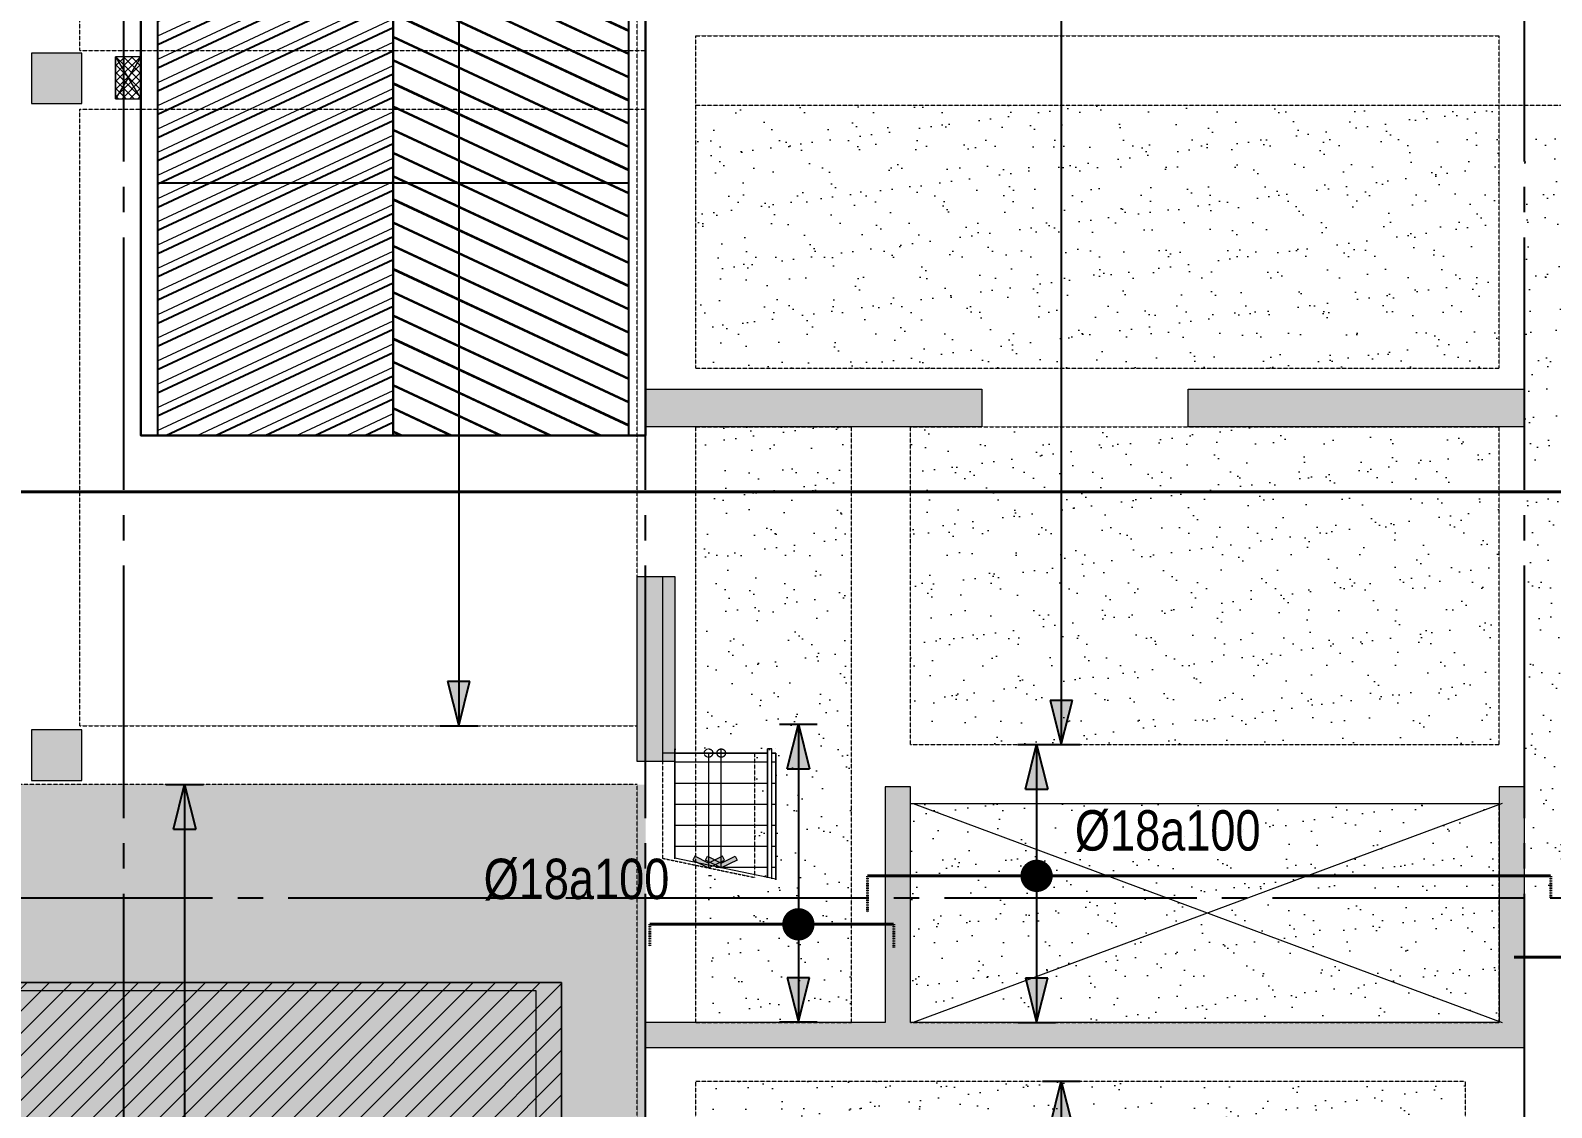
# Model space of a CAD drawing. Header units: millimetres. Extents: x -3819597 to -2591384, y 582389 to 820195.
# Drawn here: x -3019718 to -3001635, y 738094 to 750893 of the extents above; entities that cross this region are included whole.
import ezdxf
from ezdxf.enums import TextEntityAlignment as Align
from ezdxf.xclip import XClip

# ---------------------------------------------------------------- set-up
doc = ezdxf.new("R2010")
doc.units = ezdxf.units.MM
doc.header["$MEASUREMENT"] = 0
doc.header["$XCLIPFRAME"] = 0
for name, pattern in [('CENTER', [2, 1.25, -0.25, 0.25, -0.25]), ('CHG_XX_Damsan_Ham 2$0$CHG_XX_Damsan_Ham 2$0$HIDDEN', [0.375, 0.25, -0.125]), ('CHG_XX_Damsan_Ham 2$0$HIDDEN', [0.375, 0.25, -0.125]), ('CHG_XX_Damsan_Ham 2$0$MB Ham 2$0$Hidden21', [3, 2, -1]), ('CHG_XX_Luoi truc$0$MB_Luoi truc$0$Center101', [13, 10, -1, 1, -1]), ('HIDDEN', [0.375, 0.25, -0.125])]:
    doc.linetypes.add(name, pattern=pattern)
doc.layers.get('0').update_dxf_attribs({"lineweight": 9})
doc.layers.get('Defpoints').update_dxf_attribs({"color": 10, "lineweight": 0})
for name, color, linetype in [('02HN. TEXT B', 1, 'Continuous'), ('08HN. SSS X', 6, 'Continuous'), ('12HN. GRID', 1, 'CENTER'), ('CHG_XX_Cot_Ham 2$0$mb_cot tang 1-3$0$Concrete Line', 6, 'Continuous'), ("CHG_XX_Damsan_Ham 2$0$CHG_XX_Damsan_Ham 2$0$'S_General_Hatch_8", 8, 'Continuous'), ('CHG_XX_Damsan_Ham 2$0$MB Ham 2$0$Staircase', 30, 'Continuous'), ('CHG_XX_Damsan_Ham 2$0$MB Ham 2$0$Staircase Hidden', 34, 'CHG_XX_Damsan_Ham 2$0$MB Ham 2$0$Hidden21'), ('CHG_XX_Luoi truc$0$Grid', 34, 'Continuous'), ('CHG_XX_Luoi truc$0$Grid Line', 8, 'CHG_XX_Luoi truc$0$MB_Luoi truc$0$Center101'), ('dim', 51, 'Continuous')]:
    doc.layers.add(name, color=color, linetype=linetype)
for name, color, linetype, lineweight, plot in [('CHG_XX_Cot_Ham 2$0$NS-Column-H2', 90, 'Continuous', 13, False), ('CHG_XX_Cot_Ham 2$0$NS-Column-H2 @ 1', 90, 'Continuous', 13, False), ('CHG_XX_Cot_Ham 2$0$NS-Column-H2 @ 150', 90, 'Continuous', 13, False)]:
    doc.layers.add(name, color=color, linetype=linetype, lineweight=lineweight, plot=plot)
for name, color, linetype, lineweight in [('CHG_XX_Cot_Ham 2$0$NS-Pier-H2', 150, 'Continuous', 13), ('CHG_XX_Cot_Ham 2$0$NS-Pier-H2 @ 1', 150, 'Continuous', 13), ('CHG_XX_Cot_Ham 2$0$NS-Pier-H2 @ 150', 150, 'Continuous', 13), ("CHG_XX_Damsan_Ham 2$0$'S_General_Hidden_1 Thin", 1, 'CHG_XX_Damsan_Ham 2$0$HIDDEN', 18), ("CHG_XX_Damsan_Ham 2$0$CHG_XX_Damsan_Ham 2$0$'S_General_Hidden_1 Thin", 1, 'CHG_XX_Damsan_Ham 2$0$CHG_XX_Damsan_Ham 2$0$HIDDEN', 18), ('CHG_XX_Damsan_Ham 2$0$CHG_XX_Damsan_Ham 2$0$CHG_XX_Damsan_Ham 2$0$Start lo mo', 3, 'Continuous', 15), ('CHG_XX_Damsan_Ham 2$0$CHG_XX_Damsan_Ham 2$0$DBAO', 3, 'Continuous', 13), ('CHG_XX_Damsan_Ham 2$0$CHG_XX_Damsan_Ham 2$0$HATCH', 154, 'Continuous', 9), ('CHG_XX_Damsan_Ham 2$0$CHG_XX_Damsan_Ham 2$0$mach ngung thi cong', 6, 'Continuous', 13), ('CHG_XX_Damsan_Ham 2$0$CHG_XX_Damsan_Ham 2$0$Start lo mo', 3, 'Continuous', 15), ('CHG_XX_Damsan_Ham 2$0$CHG_XX_Damsan_Ham 2$0$Start net bao', 3, 'Continuous', 18), ('CHG_XX_Damsan_Ham 2$0$HATCH', 57, 'Continuous', 9), ('CHG_XX_Damsan_Ham 2$0$mach ngung thi cong', 6, 'Continuous', 13), ('CHG_XX_Damsan_Ham 2$0$Start hatch', 8, 'Continuous', 25), ('CHG_XX_Damsan_Ham 2$0$tam cap ram', 8, 'Continuous', 5), ('thep chay suot', 5, 'HIDDEN', 40)]:
    doc.layers.add(name, color=color, linetype=linetype, lineweight=lineweight)
doc.styles.add('[HN042014]STYLE', font='arial.ttf', dxfattribs={"width": 0.8})
doc.styles.add('CHG_XX_Luoi truc$0$MB_Luoi truc$0$Grid A-F$0$VNI-HelveCB', font='VHELVCB_0.TTF')

# ---------------------------------------------------------------- blocks, each defined once
blk = doc.blocks.new('*U82')
at = {"layer": '12HN. GRID', "linetype": 'Continuous'}
h = blk.add_hatch(color=256, dxfattribs=at)
h.dxf.hatch_style = 1
h.paths.add_polyline_path([(-44, 782), (44, 782), (0, 958)])
h = blk.add_hatch(color=256, dxfattribs=at)
h.dxf.hatch_style = 1
h.paths.add_polyline_path([(0, -3491.9), (44, -3315.9), (-44, -3315.9)])
at = {"layer": '08HN. SSS X', "linetype": 'ByBlock', "ltscale": 10}
for p, q in [((-847.7, 0), (1169, 0)), ((-847.7, 0), (-847.7, 0)), ((1169, 0), (1169, 0))]:
    blk.add_line(p, q, dxfattribs=at)
at = {"layer": '12HN. GRID', "linetype": 'Continuous'}
for p, q in [((-75, 958), (75, 958)), ((-44, 782), (0, 958)), ((0, 958), (0, -3491.9)), ((0, 958), (44, 782)), ((-44, 782), (44, 782)), ((-44, -3315.9), (44, -3315.9)), ((-44, -3315.9), (0, -3491.9)), ((0, -3491.9), (44, -3315.9)), ((-75, -3491.9), (75, -3491.9))]:
    blk.add_line(p, q, dxfattribs=at)
at = {"layer": '12HN. GRID', "linetype": 'Continuous', "const_width": 64, "flags": 128}
blk.add_lwpolyline([(-32, 0, 1), (32, 0, 1)], format="xyb", close=True, dxfattribs=at)
at = {"layer": '02HN. TEXT B', "linetype": 'ByBlock', "style": '[HN042014]STYLE', "width": 0.8, "flags": 8}
blk.add_attdef('0', text='', height=160, dxfattribs=at).set_placement((1102.5, 160), align=Align.MIDDLE_CENTER)
blk.add_attdef('1', text='', height=160, dxfattribs=at).set_placement((164.4, 140), align=Align.MIDDLE_LEFT)
at = {"layer": 'Defpoints', "color": 9, "linetype": 'ByBlock', "style": '[HN042014]STYLE', "width": 0.8, "flags": 9}
for tag, p in [('2', (1466, 1632.8)), ('3', (1466, 1228.1)), ('4', (1466, 823.3)), ('5', (1466, 432.8))]:
    blk.add_attdef(tag, text='', height=250, dxfattribs=at).set_placement(p, align=Align.MIDDLE_CENTER)
blk = doc.blocks.new('*U85')
at = {"layer": '12HN. GRID', "linetype": 'Continuous'}
h = blk.add_hatch(color=256, dxfattribs=at)
h.dxf.hatch_style = 1
h.paths.add_polyline_path([(-44, 8962.6), (44, 8962.6), (0, 9138.6)])
for p, q in [((-75, 9138.6), (75, 9138.6)), ((-44, 8962.6), (0, 9138.6)), ((0, 9138.6), (0, -2531.7)), ((0, 9138.6), (44, 8962.6))]:
    blk.add_line(p, q, dxfattribs=at)
at = {"layer": '02HN. TEXT B', "linetype": 'ByBlock', "style": '[HN042014]STYLE', "width": 0.8, "flags": 8}
blk.add_attdef('0', text='', height=160, dxfattribs=at).set_placement((1102.5, 160), align=Align.MIDDLE_CENTER)
blk.add_attdef('1', text='', height=160, dxfattribs=at).set_placement((164.4, 140), align=Align.MIDDLE_LEFT)
at = {"layer": 'Defpoints', "color": 9, "linetype": 'ByBlock', "style": '[HN042014]STYLE', "width": 0.8, "flags": 9}
for tag, p in [('2', (1466, 9813.4)), ('3', (1466, 9408.7)), ('4', (1466, 9003.9)), ('5', (1466, 8613.4))]:
    blk.add_attdef(tag, text='', height=250, dxfattribs=at).set_placement(p, align=Align.MIDDLE_CENTER)
blk = doc.blocks.new('*U676')
at = {"layer": '12HN. GRID', "linetype": 'Continuous'}
h = blk.add_hatch(color=256, dxfattribs=at)
h.dxf.hatch_style = 1
h.paths.add_polyline_path([(-44, 6696.8), (44, 6696.8), (0, 6872.8)])
for p, q in [((-75, 6872.8), (75, 6872.8)), ((-44, 6696.8), (0, 6872.8)), ((0, 6872.8), (0, -8983.8)), ((0, 6872.8), (44, 6696.8)), ((-44, 6696.8), (44, 6696.8))]:
    blk.add_line(p, q, dxfattribs=at)
at = {"layer": '02HN. TEXT B', "linetype": 'ByBlock', "style": '[HN042014]STYLE', "width": 0.8, "flags": 8}
blk.add_attdef('0', text='', height=160, dxfattribs=at).set_placement((-351.3, 260), align=Align.MIDDLE_CENTER)
blk.add_attdef('1', text='', height=160, dxfattribs=at).set_placement((151.8, 180), align=Align.MIDDLE_LEFT)
at = {"layer": 'Defpoints', "color": 9, "linetype": 'ByBlock', "style": '[HN042014]STYLE', "width": 0.8, "flags": 9}
for tag, p in [('2', (-12025.5, -1275.1)), ('3', (-12025.5, -1679.8)), ('4', (-12025.5, -2084.6)), ('5', (-12025.5, -2475.1))]:
    blk.add_attdef(tag, text='', height=250, dxfattribs=at).set_placement(p, align=Align.MIDDLE_CENTER)
blk = doc.blocks.new('*U677')
at = {"layer": '12HN. GRID', "linetype": 'Continuous'}
h = blk.add_hatch(color=256, dxfattribs=at)
h.dxf.hatch_style = 1
h.paths.add_polyline_path([(-44, 343.7), (44, 343.7), (0, 519.7)])
h = blk.add_hatch(color=256, dxfattribs=at)
h.dxf.hatch_style = 1
h.paths.add_polyline_path([(0, -580.3), (44, -404.3), (-44, -404.3)])
for p, q in [((-75, 519.7), (75, 519.7)), ((-44, 343.7), (0, 519.7)), ((0, 519.7), (0, -580.3)), ((0, 519.7), (44, 343.7)), ((-44, 343.7), (44, 343.7)), ((-44, -404.3), (44, -404.3)), ((-44, -404.3), (0, -580.3)), ((0, -580.3), (44, -404.3)), ((-75, -580.3), (75, -580.3))]:
    blk.add_line(p, q, dxfattribs=at)
at = {"layer": '12HN. GRID', "linetype": 'Continuous', "const_width": 64, "flags": 128}
blk.add_lwpolyline([(-32, 0, 1), (32, 0, 1)], format="xyb", close=True, dxfattribs=at)
at = {"layer": 'thep chay suot', "linetype": 'HIDDEN', "ltscale": 10}
blk.add_line((-669.7, 0), (2037.8, 0), dxfattribs=at)
at = {"layer": 'thep chay suot', "linetype": 'ByBlock', "ltscale": 0.001}
for p, q in [((-669.7, 0), (-669.7, -143.4)), ((2037.8, 0), (2037.8, -87.3))]:
    blk.add_line(p, q, dxfattribs=at)
at = {"layer": '02HN. TEXT B', "linetype": 'ByBlock', "style": '[HN042014]STYLE', "width": 0.8, "flags": 8}
blk.add_attdef('0', text='', height=160, dxfattribs=at).set_placement((-351.3, 260), align=Align.MIDDLE_CENTER)
blk.add_attdef('1', text='', height=160, dxfattribs=at).set_placement((151.8, 180), align=Align.MIDDLE_LEFT)
at = {"layer": 'Defpoints', "color": 9, "linetype": 'ByBlock', "style": '[HN042014]STYLE', "width": 0.8, "flags": 9}
for tag, p in [('2', (-12025.5, -1000)), ('3', (-12025.5, -1404.8)), ('4', (-12025.5, -1809.5)), ('5', (-12025.5, -2200))]:
    blk.add_attdef(tag, text='', height=250, dxfattribs=at).set_placement(p, align=Align.MIDDLE_CENTER)
blk = doc.blocks.new('*U1036')
at = {"layer": 'CHG_XX_Cot_Ham 2$0$NS-Column-H2 @ 1'}
h = blk.add_hatch(color=256, dxfattribs=at)
h.dxf.hatch_style = 1
h.paths.add_polyline_path([(-300, -300), (-300, 300), (300, 300), (300, -300)])
at = {"layer": 'CHG_XX_Cot_Ham 2$0$NS-Column-H2 @ 150'}
h = blk.add_hatch(color=256, dxfattribs=at)
h.dxf.hatch_style = 1
h.paths.add_polyline_path([(-300, -300), (-300, 300), (300, 300), (300, -300)])
blk = doc.blocks.new('CHG_XX_Cot_Ham 2$0$HoBoi_C600x600')
at = {"layer": 'CHG_XX_Cot_Ham 2$0$NS-Column-H2'}
blk.add_lwpolyline([(300, -300), (300, 300), (-300, 300), (-300, -300)], close=True, dxfattribs=at)
blk.add_blockref('*U1036', (0, 0), dxfattribs=at)
blk = doc.blocks.new('CHG_XX_Cot_Ham 2$0$Block B_Core wall')
at = {"layer": 'CHG_XX_Cot_Ham 2$0$NS-Pier-H2'}
for points in [[(-7300, 300), (-7300, 3100), (-7600, 3100), (-7600, 300)], [(0, 300), (0, 3100), (-300, 3100), (-300, 300)], [(0, 0), (0, 300), (-10450, 300), (-10450, 0)]]:
    blk.add_hatch(color=256, dxfattribs=at).paths.add_polyline_path(points)
for p, q in [((-7300, 3100), (-7600, 3100)), ((-7600, 3100), (-7600, 300)), ((-7300, 300), (-7300, 3100)), ((-300, 3100), (-300, 300)), ((0, 3100), (-300, 3100)), ((0, 0), (0, 3100)), ((-7600, 300), (-10450, 300)), ((-10450, 300), (-10450, 0)), ((-300, 300), (-7300, 300)), ((-10450, 0), (0, 0))]:
    blk.add_line(p, q, dxfattribs=at)
blk = doc.blocks.new('CHG_XX_Cot_Ham 2$0$Block A_C10450x300')
at = {"layer": 'CHG_XX_Cot_Ham 2$0$NS-Pier-H2'}
h = blk.add_hatch(color=256, dxfattribs=at)
h.dxf.hatch_style = 1
h.paths.add_polyline_path([(6450, 0), (6450, -450), (10450, -450), (10450, 0)])
h.paths.add_polyline_path([(4000, -450), (4000, 0), (0, 0), (0, -450)])
for points in [[(0, 0), (4000, 0), (4000, -450), (0, -450)], [(6450, 0), (10450, 0), (10450, -450), (6450, -450)]]:
    blk.add_lwpolyline(points, close=True, dxfattribs=at)
blk = doc.blocks.new('*U1029')
at = {"layer": 'CHG_XX_Luoi truc$0$Grid Line'}
blk.add_line((0, 0), (0, 608), dxfattribs=at)
at = {"layer": 'CHG_XX_Luoi truc$0$Grid', "lineweight": -2, "style": 'CHG_XX_Luoi truc$0$MB_Luoi truc$0$Grid A-F$0$VNI-HelveCB'}
for tag, p in [('GRIDSUB', (0, 617)), ('GRID', (0, -9))]:
    blk.add_attdef(tag, text='', height=5, dxfattribs=at).set_placement(p, align=Align.MIDDLE)
blk = doc.blocks.new('*U1031')
at = {"layer": 'CHG_XX_Luoi truc$0$Grid Line'}
blk.add_line((0, 0), (0, 438), dxfattribs=at)
at = {"layer": 'CHG_XX_Luoi truc$0$Grid', "lineweight": -2, "style": 'CHG_XX_Luoi truc$0$MB_Luoi truc$0$Grid A-F$0$VNI-HelveCB'}
for tag, p in [('GRIDSUB', (0, 447)), ('GRID', (0, -9))]:
    blk.add_attdef(tag, text='', height=5, dxfattribs=at).set_placement(p, align=Align.MIDDLE)
blk = doc.blocks.new('CHG_XX_Luoi truc')
at = {"layer": 'CHG_XX_Luoi truc$0$Grid', "xscale": 300, "yscale": 300, "zscale": 300}
for p in [(70650, -12747), (76850, -12747), (87300, -12747)]:
    blk.add_blockref('*U1029', p, dxfattribs=at)
at = {"layer": 'CHG_XX_Luoi truc$0$Grid', "xscale": 300.0000000000013, "yscale": 300.0000000000013, "zscale": 300.0000000000013, "rotation": 90}
blk.add_blockref('*U1031', (110703, 130600), dxfattribs=at)
blk = doc.blocks.new('*U1039')
at = {"layer": 'CHG_XX_Cot_Ham 2$0$NS-Pier-H2 @ 1'}
h = blk.add_hatch(color=256, dxfattribs=at)
h.dxf.hatch_style = 1
h.paths.add_polyline_path([(77200, 134425), (76750, 134425), (76750, 132225), (77200, 132225)])
at = {"layer": 'CHG_XX_Cot_Ham 2$0$NS-Pier-H2 @ 150'}
h = blk.add_hatch(color=256, dxfattribs=at)
h.dxf.hatch_style = 1
h.paths.add_polyline_path([(77200, 134425), (76750, 134425), (76750, 132225), (77200, 132225)])
blk = doc.blocks.new('CHG_XX_Cot_Ham 2')
at = {"layer": 'CHG_XX_Cot_Ham 2$0$NS-Column-H2'}
h = blk.add_hatch(dxfattribs=at)
h.set_pattern_fill('ANSI37', color=256, scale=20.833333, angle=270, style=0)
h.set_pattern_definition([(315, (-339307.24, -98714.44), (46.772167, 46.772167), []), (45, (-339307.24, -98714.44), (-46.772167, 46.772167), [])])
h.paths.add_polyline_path([(70550, 140100.4), (70550, 140600.5), (70850, 140600.5), (70850, 140100.4)])
at = {"layer": 'CHG_XX_Cot_Ham 2$0$NS-Pier-H2'}
h = blk.add_hatch(color=256, dxfattribs=at)
h.dxf.hatch_style = 1
h.paths.add_polyline_path([(99639.2, 163400), (-10900, 163400), (-10900, 85450), (-300, 85450), (-300, 84050), (32350, 84050), (32350, -9000), (103575.5, -9000), (106050, -6022), (106050, 158254.3)])
h.paths.add_polyline_path([(99533.7, 163100), (105750, 158110.4), (105750, 90450), (105650, 90450), (105750, 90450), (105750, 13850), (105750, 13722.3), (105750, -5913.6), (103434.7, -8700), (93599.8, -8700), (93299.8, -8700), (32650, -8700), (32650, 84350), (0, 84350), (0, 85750), (-10600, 85750), (-10600, 163100), (93600, 163100)], flags=16)
at = {"layer": 'CHG_XX_Cot_Ham 2$0$NS-Column-H2'}
blk.add_lwpolyline([(70850, 140600.5), (70550, 140600.5), (70550, 140100.5), (70850, 140100.5), (70850, 140600.5), (70550, 140100.5), (70550, 140600.5), (70850, 140100.5)], dxfattribs=at)
at = {"layer": 'CHG_XX_Cot_Ham 2$0$NS-Pier-H2'}
for points in [[(77050, 132225), (76750, 132225), (76750, 134425), (77050, 134425)], [(76750, 134425), (77200, 134425), (77200, 132225), (76750, 132225)]]:
    blk.add_lwpolyline(points, close=True, dxfattribs=at)
at = {"layer": 'CHG_XX_Cot_Ham 2$0$mb_cot tang 1-3$0$Concrete Line'}
blk.add_blockref('CHG_XX_Cot_Ham 2$0$Block B_Core wall', (87300, 128825), dxfattribs=at)
at = {"layer": 'CHG_XX_Cot_Ham 2$0$NS-Column-H2'}
for p in [(69850, 140344.1), (69850, 132300)]:
    blk.add_blockref('CHG_XX_Cot_Ham 2$0$HoBoi_C600x600', p, dxfattribs=at)
at = {"layer": 'CHG_XX_Cot_Ham 2$0$NS-Pier-H2'}
for name in ['CHG_XX_Luoi truc', '*U1039']:
    blk.add_blockref(name, (0, 0), dxfattribs=at)
at = {"layer": 'CHG_XX_Cot_Ham 2$0$NS-Pier-H2', "rotation": 180}
blk.add_blockref('CHG_XX_Cot_Ham 2$0$Block A_C10450x300', (87300, 136200), dxfattribs=at)
blk = doc.blocks.new('CHG_XX_Damsan_Ham 2$0$CHG_XX_Damsan_Ham 2$0$CHG_XX_Damsan_Ham 2$0$MB Ham 2$0$Arrow 60')
at = {"linetype": 'ByBlock', "lineweight": -2}
h = blk.add_hatch(color=0, dxfattribs=at)
h.paths.add_polyline_path([(1.88, 0.94), (1.65, 1.38), (0, 0.56), (-1.65, 1.38), (-1.88, 0.94), (0, 0)], flags=17)
h.paths.add_polyline_path([(1.65, 1.38), (1.88, 0.94), (0, 0), (-1.88, 0.94), (-1.65, 1.38), (0, 0.56)])
blk.add_hatch(color=0, dxfattribs=at).paths.add_polyline_path([(1.65, 1.38), (1.88, 0.94), (0, 0), (-1.88, 0.94), (-1.65, 1.38), (0, 0.56)])
at = {"color": 0, "linetype": 'ByBlock', "lineweight": -2}
blk.add_lwpolyline([(1.65, 1.38), (1.88, 0.94), (0, 0), (-1.88, 0.94), (-1.65, 1.38), (0, 0.56)], close=True, dxfattribs=at)
blk = doc.blocks.new('CHG_XX_Damsan_Ham 2$0$A$C2E244298')
at = {"layer": 'CHG_XX_Damsan_Ham 2$0$Start hatch'}
h = blk.add_hatch(dxfattribs=at)
h.set_pattern_fill('_USER', color=256, scale=250, angle=335, pattern_type=0)
h.set_pattern_definition([(335, (2e-10, 1500), (105.65457, 226.57695), [])])
h.paths.add_polyline_path([(73850, 136100), (76650, 136100), (76650, 146332), (73850, 145813)])
h = blk.add_hatch(dxfattribs=at)
h.set_pattern_fill('_USER', color=256, scale=250, angle=335, pattern_type=0)
h.set_pattern_definition([(205, (147703.1, 1500), (-105.65457, 226.57695), [])])
h.paths.add_polyline_path([(73850, 145813), (71052, 145293), (71050, 136100), (73850, 136100)])
for p, q in [((76850, 136100), (76850, 146370)), ((70850, 145256), (70850, 136100)), ((70850, 136100), (76850, 136100))]:
    blk.add_line(p, q, dxfattribs=at)
for points in [[(76850, 146370), (76850, 136100), (70850, 136100), (70850, 145256)], [(71050, 139100), (76650, 139100)]]:
    blk.add_lwpolyline(points, dxfattribs=at)
for points in [[(73850, 136100), (76650, 136100), (76650, 146332), (73850, 145813)], [(71050, 136100), (73850, 136100), (73850, 145813), (71050, 145293)]]:
    blk.add_lwpolyline(points, close=True, dxfattribs=at)
blk = doc.blocks.new('CHG_XX_Damsan_Ham 2$0$MB Ham 2$0$Arrow 60')
at = {"linetype": 'ByBlock', "lineweight": -2}
h = blk.add_hatch(color=0, dxfattribs=at)
h.paths.add_polyline_path([(1.88, 0.94), (1.65, 1.38), (0, 0.56), (-1.65, 1.38), (-1.88, 0.94), (0, 0)], flags=17)
h.paths.add_polyline_path([(1.65, 1.38), (1.88, 0.94), (0, 0), (-1.88, 0.94), (-1.65, 1.38), (0, 0.56)])
blk.add_hatch(color=0, dxfattribs=at).paths.add_polyline_path([(1.65, 1.38), (1.88, 0.94), (0, 0), (-1.88, 0.94), (-1.65, 1.38), (0, 0.56)])
at = {"color": 0, "linetype": 'ByBlock', "lineweight": -2}
blk.add_lwpolyline([(1.65, 1.38), (1.88, 0.94), (0, 0), (-1.88, 0.94), (-1.65, 1.38), (0, 0.56)], close=True, dxfattribs=at)
blk = doc.blocks.new('CHG_XX_Damsan_Ham 2$0$MB Ham 2$0$Dot')
at = {"linetype": 'ByBlock', "lineweight": -2}
h = blk.add_hatch(color=0, dxfattribs=at)
edge = h.paths.add_edge_path()
edge.add_arc((0, 0), 0.5, 0, 360)
at = {"color": 0, "linetype": 'ByBlock', "lineweight": -2}
blk.add_line((0, -1), (0, 1), dxfattribs=at)
blk.add_circle((0, 0), 0.5, dxfattribs=at)
blk = doc.blocks.new('*U966')
at = {"layer": 'CHG_XX_Damsan_Ham 2$0$tam cap ram'}
h = blk.add_hatch(dxfattribs=at)
h.set_pattern_fill('_USER', color=256, scale=250, angle=90, pattern_type=0)
h.set_pattern_definition([(90, (2200, 2550), (-250, 2e-14), [])])
h.paths.add_polyline_path([(1200, 2550), (3200, 2550), (3200, 1450), (1200, 1450)])
h.paths.add_polyline_path([(1200, 1400), (3200, 1400), (3200, 1350), (1200, 1350)])
h.paths.add_polyline_path([(1200, 1200), (3200, 1200), (3200, 1150), (1200, 1150)])
h.paths.add_polyline_path([(1200, 1100), (3200, 1100), (3200, 0), (1200, 0)])
at = {"layer": 'CHG_XX_Damsan_Ham 2$0$MB Ham 2$0$Staircase'}
for p, q in [((1200, 0), (1200, 1100)), ((3200, 0), (3200, 1100)), ((0, 0), (4400, 0))]:
    blk.add_line(p, q, dxfattribs=at)
at = {"layer": 'CHG_XX_Damsan_Ham 2$0$MB Ham 2$0$Staircase Hidden'}
for p, q in [((4400, 2550), (4400, 0)), ((4400, 1200), (4400, 1350))]:
    blk.add_line(p, q, dxfattribs=at)
at = {"layer": 'CHG_XX_Damsan_Ham 2$0$tam cap ram'}
for p, q in [((0, 0), (0, 2550)), ((0, 2550), (4400, 2550)), ((1200, 1450), (1200, 2550)), ((1598, 1350), (1848, 2550)), ((1700, 1350), (1950, 2550)), ((3200, 1450), (3200, 2550)), ((600, 550), (600, 2000)), ((600, 2000), (3800, 2000)), ((3800, 550), (3800, 2000)), ((1100, 1100), (1100, 1450)), ((1100, 1450), (3300, 1450)), ((3300, 1100), (3300, 1450)), ((1150, 1150), (1150, 1400)), ((1150, 1400), (3250, 1400)), ((1200, 1150), (1200, 1400)), ((1200, 1400), (1200, 1350)), ((1200, 1350), (3200, 1350)), ((3200, 1150), (3200, 1400)), ((3250, 1150), (3250, 1400)), ((1100, 1100), (3300, 1100)), ((1150, 1150), (3250, 1150)), ((1200, 1200), (3200, 1200)), ((1200, 1200), (1200, 1150)), ((600, 550), (3800, 550))]:
    blk.add_line(p, q, dxfattribs=at)
for points in [[(1200, 2550), (3200, 2550), (3200, 1450), (1200, 1450)], [(1200, 1400), (3200, 1400), (3200, 1350), (1200, 1350)], [(1200, 1200), (3200, 1200), (3200, 1150), (1200, 1150)], [(1200, 1100), (3200, 1100), (3200, 0), (1200, 0)]]:
    blk.add_lwpolyline(points, close=True, dxfattribs=at)
for centre, start, end in [((1200, 1350), 90, 180), ((3200, 1350), 0, 90), ((1200, 1200), 180, 270), ((3200, 1200), 270, 0)]:
    blk.add_arc(centre, 1200, start, end, dxfattribs=at)
at = {"layer": 'CHG_XX_Damsan_Ham 2$0$tam cap ram', "yscale": 100, "zscale": 100}
for name, p, xscale, rotation in [('CHG_XX_Damsan_Ham 2$0$MB Ham 2$0$Arrow 60', (1835, 2000), 100, 270), ('CHG_XX_Damsan_Ham 2$0$MB Ham 2$0$Dot', (3200, 2000), 100, 270), ('CHG_XX_Damsan_Ham 2$0$MB Ham 2$0$Arrow 60', (3200, 550), -100, 90)]:
    blk.add_blockref(name, p, dxfattribs=dict(at, xscale=xscale, rotation=rotation))
blk = doc.blocks.new('CHG_XX_Damsan_Ham 2$0$ArchStaireH2')
at = {"layer": 'CHG_XX_Damsan_Ham 2$0$tam cap ram'}
h = blk.add_hatch(dxfattribs=at)
h.set_pattern_fill('_USER', color=256, scale=250, angle=335, pattern_type=0)
h.set_pattern_definition([(335, (-12250, -139550), (105.65457, 226.57695), [])])
h.paths.add_polyline_path([(61600, -4950), (64400, -4950), (64400, 5282), (61600, 4763)])
h = blk.add_hatch(dxfattribs=at)
h.set_pattern_fill('_USER', color=256, scale=250, angle=335, pattern_type=0)
h.set_pattern_definition([(205, (135453.1, -139550), (-105.65457, 226.57695), [])])
h.paths.add_polyline_path([(61600, 4763), (58802, 4243), (58800, -4950), (61600, -4950)])
for p, q in [((66150, -8725), (66100, -8725)), ((66150, -10225), (66150, -8725))]:
    blk.add_line(p, q, dxfattribs=at)
for points in [[(66100, -10215), (66100, -8675), (66050, -8675), (66050, -10204)], [(64950, -8725), (64950, -9975)]]:
    blk.add_lwpolyline(points, dxfattribs=at)
at = {"layer": 'CHG_XX_Damsan_Ham 2$0$CHG_XX_Damsan_Ham 2$0$Start net bao'}
blk.add_blockref('CHG_XX_Damsan_Ham 2$0$A$C2E244298', (-12250, -141050), dxfattribs=at)
at = {"layer": 'CHG_XX_Damsan_Ham 2$0$tam cap ram'}
ref = blk.add_blockref('*U966', (67500, -11925), dxfattribs=dict(at, rotation=90))
XClip(ref).set_block_clipping_path([(3250, 1350), (3249.9999999999, 2550), (1945, 2550), (1695, 1350)])
blk = doc.blocks.new('CHG_XX_Damsan_Ham 2', base_point=(3089256, -609981))
at = {"layer": "CHG_XX_Damsan_Ham 2$0$CHG_XX_Damsan_Ham 2$0$'S_General_Hatch_8"}
h = blk.add_hatch(dxfattribs=at)
h.set_pattern_fill('CROSS', color=256, scale=2000)
edge = h.paths.add_edge_path()
edge.add_line((76750, 42625), (76750, 65250))
edge.add_line((76750, 65250), (76750, 65850))
edge.add_line((76750, 65850), (77900, 65850))
edge.add_line((77900, 65850), (77900, 89350))
edge.add_line((77900, 89350), (76850, 89350))
edge.add_line((76850, 89350), (76850, 90650))
edge.add_line((76850, 90650), (76852, 131950))
edge.add_line((76852, 131950), (51950, 131950))
edge.add_line((51950, 131950), (51950, 130600))
edge.add_line((51950, 130600), (22700, 130600))
edge.add_line((22700, 130600), (22700, 84050))
edge.add_line((22700, 84050), (32350, 84050))
edge.add_line((32350, 84050), (32350, 22700))
edge.add_line((32350, 22700), (76500, 22700))
edge.add_line((76500, 22700), (76500, 23518))
edge.add_line((76500, 23518), (76750, 23518))
edge.add_line((76750, 23518), (76750, 42625))
edge.add_line((76750, 42625), (76750, 43198))
at = {"layer": 'CHG_XX_Damsan_Ham 2$0$CHG_XX_Damsan_Ham 2$0$HATCH'}
h = blk.add_hatch(dxfattribs=at)
h.set_pattern_fill('ANSI31', color=256, scale=1500)
h.set_pattern_definition([(45, (-2702289.21, 609981.01), (-132.582521, 132.582521), [])])
h.paths.add_polyline_path([(32350, 25700), (73852, 25700), (73852, 127600), (25700, 127600), (25700, 84350), (23700, 84350), (23700, 129600), (75851, 129600), (75851, 23700), (32350, 23700)])
at = {"layer": 'CHG_XX_Damsan_Ham 2$0$HATCH'}
h = blk.add_hatch(dxfattribs=at)
h.set_pattern_fill('AR-SAND', color=256, scale=262.5)
h.paths.add_polyline_path([(87000, 140025), (77450, 140025), (77450, 136900), (87000, 136900)])
h = blk.add_hatch(dxfattribs=at)
h.set_pattern_fill('AR-SAND', color=256, scale=262.5)
h.paths.add_polyline_path([(90700, 139900), (87300, 139900), (87300, 130600), (90700, 130600)])
h = blk.add_hatch(dxfattribs=at)
h.set_pattern_fill('AR-SAND', color=256, scale=262.5)
h.paths.add_polyline_path([(79300, 136200), (77550, 136200), (77550, 132325), (77550, 132325, -1), (77650, 132325), (78150, 132325), (78150, 130846), (77550, 130971), (77550, 130600), (79300, 130600)])
h = blk.add_hatch(dxfattribs=at)
h.set_pattern_fill('AR-SAND', color=256, scale=262.5)
h.paths.add_polyline_path([(87000, 136200), (83300, 136200), (80000, 136200), (80000, 132425), (87000, 132425)])
h = blk.add_hatch(dxfattribs=at)
h.set_pattern_fill('AR-SAND', color=256, scale=262.5)
h.paths.add_polyline_path([(86995, 131717), (80007, 131717), (80007, 130600), (86995, 130600)])
h = blk.add_hatch(dxfattribs=at)
h.set_pattern_fill('AR-SAND', color=256, scale=262.5)
h.paths.add_polyline_path([(79300, 130600), (77550, 130600), (77550, 129125), (79300, 129125)])
h = blk.add_hatch(dxfattribs=at)
h.set_pattern_fill('AR-SAND', color=256, scale=262.5)
h.paths.add_polyline_path([(86995, 130600), (80007, 130600), (80007, 129151), (86995, 129151)])
h = blk.add_hatch(dxfattribs=at)
h.set_pattern_fill('AR-SAND', color=256, scale=262.5)
h.paths.add_polyline_path([(86600, 128425), (77550, 128425), (77550, 125550), (86600, 125550)])
at = {"layer": "CHG_XX_Damsan_Ham 2$0$'S_General_Hidden_1 Thin", "ltscale": 10}
blk.add_line((78150, 132325), (77050, 132325), dxfattribs=at)
for points in [[(77050, 132325), (77050, 131075), (78150, 130846), (78150, 132325)], [(77600, 132325), (77600, 130960)]]:
    blk.add_lwpolyline(points, dxfattribs=at)
blk.add_circle((77600, 132325), 50, dxfattribs=at)
at = {"layer": "CHG_XX_Damsan_Ham 2$0$CHG_XX_Damsan_Ham 2$0$'S_General_Hidden_1 Thin", "ltscale": 10}
for p, q in [((70125, 140675), (70125, 148000)), ((76750, 132650), (76750, 148000)), ((77450, 136900), (77450, 140850)), ((77450, 140850), (87000, 140849)), ((87000, 136900), (87000, 140849)), ((70125, 140675), (76850, 140675)), ((70125, 132650), (70125, 139975)), ((70125, 139975), (76850, 139975)), ((77450, 140025), (90700, 140025)), ((77450, 136900), (87000, 136900)), ((77450, 129125), (77450, 136200)), ((77450, 136200), (79300, 136200)), ((79300, 129125), (79300, 136200)), ((80000, 132425), (80000, 136200)), ((80000, 136200), (87000, 136200)), ((87000, 132425), (87000, 136200)), ((70125, 132650), (76750, 132650)), ((80000, 132425), (87000, 132425)), ((76750, 131950), (51950, 131950)), ((76750, 89350), (76750, 131950)), ((80000, 129125), (80000, 131725)), ((87000, 129125), (87000, 131725)), ((77450, 129125), (79300, 129125)), ((80000, 129125), (87000, 129125)), ((77450, 123100), (77450, 128425)), ((77450, 128425), (86600, 128425)), ((86600, 123100), (86600, 128425))]:
    blk.add_line(p, q, dxfattribs=at)
at = {"layer": "CHG_XX_Damsan_Ham 2$0$CHG_XX_Damsan_Ham 2$0$'S_General_Hidden_1 Thin", "linetype": 'Continuous', "ltscale": 1400}
blk.add_line((78150, 132325), (77050, 132325), dxfattribs=at)
at = {"layer": "CHG_XX_Damsan_Ham 2$0$CHG_XX_Damsan_Ham 2$0$'S_General_Hidden_1 Thin", "ltscale": 10}
blk.add_lwpolyline([(77050, 132325), (77050, 131075), (78150, 130846), (78150, 132325)], dxfattribs=at)
at = {"layer": "CHG_XX_Damsan_Ham 2$0$CHG_XX_Damsan_Ham 2$0$'S_General_Hidden_1 Thin", "linetype": 'Continuous', "ltscale": 1400}
blk.add_lwpolyline([(77600, 132325), (77600, 130960)], dxfattribs=at)
at = {"layer": "CHG_XX_Damsan_Ham 2$0$CHG_XX_Damsan_Ham 2$0$'S_General_Hidden_1 Thin", "ltscale": 10}
blk.add_circle((77600, 132325), 50, dxfattribs=at)
at = {"layer": 'CHG_XX_Damsan_Ham 2$0$CHG_XX_Damsan_Ham 2$0$CHG_XX_Damsan_Ham 2$0$Start lo mo'}
for p, q in [((80000, 131725), (87000, 131725)), ((87032, 131725), (80032, 129125)), ((80032, 131725), (87032, 129125))]:
    blk.add_line(p, q, dxfattribs=at)
at = {"layer": 'CHG_XX_Damsan_Ham 2$0$CHG_XX_Damsan_Ham 2$0$HATCH'}
blk.add_lwpolyline([(32350, 25700), (73852, 25700), (73852, 127600), (25700, 127600), (25700, 84350), (23700, 84350), (23700, 129600), (75851, 129600), (75851, 23700), (32350, 23700), (32350, 25700)], dxfattribs=at)
at = {"layer": 'CHG_XX_Damsan_Ham 2$0$CHG_XX_Damsan_Ham 2$0$mach ngung thi cong'}
blk.add_lwpolyline([(23700, 90148), (-100, 90150), (-100, 153400), (99650, 153400), (99650, 71950), (75851, 71950), (75851, 88800), (75851, 88800), (75851, 129600), (23700, 129600)], close=True, dxfattribs=at)
at = {"layer": 'CHG_XX_Damsan_Ham 2$0$CHG_XX_Damsan_Ham 2$0$Start lo mo'}
blk.add_line((80000, 131725), (87000, 131725), dxfattribs=at)
at = {"layer": 'CHG_XX_Damsan_Ham 2$0$mach ngung thi cong'}
blk.add_lwpolyline([(23900, 90148), (-100, 90150), (-100, 153400), (99650, 153400), (99650, 71950), (75549, 71950), (75549, 88800), (75549, 88800), (75549, 129500), (23900, 129500)], close=True, dxfattribs=at)
at = {"layer": "CHG_XX_Damsan_Ham 2$0$CHG_XX_Damsan_Ham 2$0$'S_General_Hidden_1 Thin", "linetype": 'Continuous', "ltscale": 1400, "xscale": -100, "yscale": 100, "zscale": 100}
blk.add_blockref('CHG_XX_Damsan_Ham 2$0$CHG_XX_Damsan_Ham 2$0$CHG_XX_Damsan_Ham 2$0$MB Ham 2$0$Arrow 60', (77600, 130960), dxfattribs=at)
at = {"layer": 'CHG_XX_Damsan_Ham 2$0$CHG_XX_Damsan_Ham 2$0$DBAO'}
blk.add_blockref('CHG_XX_Cot_Ham 2', (0, 0), dxfattribs=at)
at = {"layer": 'CHG_XX_Damsan_Ham 2$0$HATCH'}
for name, p in [('CHG_XX_Cot_Ham 2', (0, 0)), ('CHG_XX_Damsan_Ham 2$0$ArchStaireH2', (12250, 141050))]:
    blk.add_blockref(name, p, dxfattribs=at)
blk = doc.blocks.new('*U845')
at = {"layer": '12HN. GRID', "linetype": 'Continuous'}
h = blk.add_hatch(color=256, dxfattribs=at)
h.dxf.hatch_style = 1
h.paths.add_polyline_path([(-44, 2153.4), (44, 2153.4), (0, 2329.4)])
h = blk.add_hatch(color=256, dxfattribs=at)
h.dxf.hatch_style = 1
h.paths.add_polyline_path([(0, -4666.6), (44, -4490.6), (-44, -4490.6)])
at = {"layer": '08HN. SSS X', "linetype": 'ByBlock', "ltscale": 10}
for p, q in [((-1059.9, 0), (340.1, 0)), ((-1059.9, 0), (-1059.9, 0)), ((340.1, 0), (340.1, 0))]:
    blk.add_line(p, q, dxfattribs=at)
at = {"layer": '12HN. GRID', "linetype": 'Continuous'}
for p, q in [((-75, 2329.4), (75, 2329.4)), ((-44, 2153.4), (0, 2329.4)), ((0, 2329.4), (0, -4666.6)), ((0, 2329.4), (44, 2153.4)), ((-44, 2153.4), (44, 2153.4)), ((-44, -4490.6), (44, -4490.6)), ((-44, -4490.6), (0, -4666.6)), ((0, -4666.6), (44, -4490.6)), ((-75, -4666.6), (75, -4666.6))]:
    blk.add_line(p, q, dxfattribs=at)
at = {"layer": '12HN. GRID', "linetype": 'Continuous', "const_width": 64, "flags": 128}
blk.add_lwpolyline([(-32, 0, 1), (32, 0, 1)], format="xyb", close=True, dxfattribs=at)
at = {"layer": '02HN. TEXT B', "linetype": 'ByBlock', "style": '[HN042014]STYLE', "width": 0.8, "flags": 8}
blk.add_attdef('0', text='', height=160, dxfattribs=at).set_placement((1102.5, 160), align=Align.MIDDLE_CENTER)
blk.add_attdef('1', text='', height=160, dxfattribs=at).set_placement((-851.1, 140), align=Align.MIDDLE_LEFT)
at = {"layer": 'Defpoints', "color": 9, "linetype": 'ByBlock', "style": '[HN042014]STYLE', "width": 0.8, "flags": 9}
for tag, p in [('2', (672.6, 1039.5)), ('3', (672.6, 634.7)), ('4', (672.6, 229.9)), ('5', (672.6, -160.5))]:
    blk.add_attdef(tag, text='', height=250, dxfattribs=at).set_placement(p, align=Align.MIDDLE_CENTER)
blk = doc.blocks.new('*U852')
at = {"layer": 'thep chay suot', "linetype": 'HIDDEN', "ltscale": 10}
blk.add_line((-15700.2, 0), (13133.1, 0), dxfattribs=at)
at = {"layer": '02HN. TEXT B', "linetype": 'ByBlock', "style": '[HN042014]STYLE', "width": 0.8, "flags": 8}
blk.add_attdef('0', text='', height=160, dxfattribs=at).set_placement((-351.3, 260), align=Align.MIDDLE_CENTER)
blk.add_attdef('1', text='', height=160, dxfattribs=at).set_placement((151.8, 180), align=Align.MIDDLE_LEFT)
at = {"layer": 'Defpoints', "color": 9, "linetype": 'ByBlock', "style": '[HN042014]STYLE', "width": 0.8, "flags": 9}
for tag, p in [('2', (-12025.5, -1275.1)), ('3', (-12025.5, -1679.8)), ('4', (-12025.5, -2084.6)), ('5', (-12025.5, -2475.1))]:
    blk.add_attdef(tag, text='', height=250, dxfattribs=at).set_placement(p, align=Align.MIDDLE_CENTER)
blk = doc.blocks.new('*U853')
at = {"layer": 'thep chay suot', "linetype": 'HIDDEN', "ltscale": 10}
blk.add_line((-2961, 0), (3330.5, 0), dxfattribs=at)
at = {"layer": 'thep chay suot', "linetype": 'ByBlock', "ltscale": 0.001}
blk.add_line((-2961, 0), (-2961, 0), dxfattribs=at)
at = {"layer": '02HN. TEXT B', "linetype": 'ByBlock', "style": '[HN042014]STYLE', "width": 0.8, "flags": 8}
blk.add_attdef('0', text='', height=160, dxfattribs=at).set_placement((-351.3, 260), align=Align.MIDDLE_CENTER)
blk.add_attdef('1', text='', height=160, dxfattribs=at).set_placement((151.8, 180), align=Align.MIDDLE_LEFT)
at = {"layer": 'Defpoints', "color": 9, "linetype": 'ByBlock', "style": '[HN042014]STYLE', "width": 0.8, "flags": 9}
for tag, p in [('2', (-12025.5, -1275.1)), ('3', (-12025.5, -1679.8)), ('4', (-12025.5, -2084.6)), ('5', (-12025.5, -2475.1))]:
    blk.add_attdef(tag, text='', height=250, dxfattribs=at).set_placement(p, align=Align.MIDDLE_CENTER)
blk = doc.blocks.new('*U942')
at = {"layer": '12HN. GRID', "linetype": 'Continuous'}
h = blk.add_hatch(color=256, dxfattribs=at)
h.dxf.hatch_style = 1
h.paths.add_polyline_path([(-44, 616.5), (44, 616.5), (0, 792.5)])
h = blk.add_hatch(color=256, dxfattribs=at)
h.dxf.hatch_style = 1
h.paths.add_polyline_path([(0, -386.6), (44, -210.6), (-44, -210.6)])
for p, q in [((-75, 792.5), (75, 792.5)), ((-44, 616.5), (0, 792.5)), ((0, 792.5), (0, -386.6)), ((0, 792.5), (44, 616.5)), ((-44, 616.5), (44, 616.5)), ((-44, -210.6), (44, -210.6)), ((-44, -210.6), (0, -386.6)), ((0, -386.6), (44, -210.6)), ((-75, -386.6), (75, -386.6))]:
    blk.add_line(p, q, dxfattribs=at)
at = {"layer": '12HN. GRID', "linetype": 'Continuous', "const_width": 64, "flags": 128}
blk.add_lwpolyline([(-32, 0, 1), (32, 0, 1)], format="xyb", close=True, dxfattribs=at)
at = {"layer": 'thep chay suot', "linetype": 'HIDDEN', "ltscale": 10}
blk.add_line((-589.1, 0), (377.7, 0), dxfattribs=at)
at = {"layer": 'thep chay suot', "linetype": 'ByBlock', "ltscale": 0.001}
for p, q in [((-589.1, 0), (-589.1, -86.1)), ((377.7, 0), (377.7, -92.9))]:
    blk.add_line(p, q, dxfattribs=at)
at = {"layer": '02HN. TEXT B', "linetype": 'ByBlock', "style": '[HN042014]STYLE', "width": 0.8, "flags": 8}
blk.add_attdef('0', text='', height=160, dxfattribs=at).set_placement((-351.3, 260), align=Align.MIDDLE_CENTER)
blk.add_attdef('1', text='', height=160, dxfattribs=at).set_placement((-1247.3, 180), align=Align.MIDDLE_LEFT)
at = {"layer": 'Defpoints', "color": 9, "linetype": 'ByBlock', "style": '[HN042014]STYLE', "width": 0.8, "flags": 9}
for tag, p in [('2', (-12025.5, -1283.4)), ('3', (-12025.5, -1688.2)), ('4', (-12025.5, -2093)), ('5', (-12025.5, -2483.4))]:
    blk.add_attdef(tag, text='', height=250, dxfattribs=at).set_placement(p, align=Align.MIDDLE_CENTER)

msp = doc.modelspace()

# ---------------------------------------------------------------- block references
at = {"layer": '08HN. SSS X', "linetype": 'Continuous'}
ref = msp.add_blockref('*U845', (-3014626.4, 756630.7), dxfattribs=dict(at, xscale=3, yscale=3, zscale=3))
ref.add_attrib('1', '%%c14a200', dxfattribs={"layer": '02HN. TEXT B', "linetype": 'ByBlock', "height": 480, "style": '[HN042014]STYLE', "width": 0.8}).set_placement((-3017179.6, 757050.7), align=Align.MIDDLE_LEFT)
ref = msp.add_blockref('*U82', (-3007462.8, 752881.7), dxfattribs=dict(at, xscale=3, yscale=3, zscale=3))
ref.add_attrib('1', '%%c18a200', dxfattribs={"layer": '02HN. TEXT B', "linetype": 'ByBlock', "height": 480, "style": '[HN042014]STYLE', "width": 0.8}).set_placement((-3006969.7, 753301.7), align=Align.MIDDLE_LEFT)
at = {"layer": '08HN. SSS X', "linetype": 'Continuous', "xscale": 3, "yscale": 3, "zscale": 3}
msp.add_blockref('*U85', (-3007462.8, 710990.2), dxfattribs=at)
at = {"layer": 'dim', "ltscale": 1500}
msp.add_blockref('CHG_XX_Damsan_Ham 2', (0, 0), dxfattribs=at)
at = {"layer": 'thep chay suot', "xscale": 3, "yscale": 3, "zscale": 3}
for name, p in [('*U852', (-3022605.4, 745412.4)), ('*U853', (-2993197.4, 739880.7)), ('*U676', (-3017885.6, 721312.5))]:
    msp.add_blockref(name, p, dxfattribs=at)
at = {"layer": 'thep chay suot'}
ref = msp.add_blockref('*U942', (-3010588.7, 740271), dxfattribs=dict(at, xscale=3, yscale=3, zscale=3))
ref.add_attrib('1', '%%c18a100', dxfattribs={"layer": '02HN. TEXT B', "linetype": 'ByBlock', "height": 480, "style": '[HN042014]STYLE', "width": 0.8}).set_placement((-3014330.4, 740811), align=Align.MIDDLE_LEFT)
ref = msp.add_blockref('*U677', (-3007756.7, 740847), dxfattribs=dict(at, xscale=3, yscale=3, zscale=3))
ref.add_attrib('1', '%%c18a100', dxfattribs={"layer": '02HN. TEXT B', "linetype": 'ByBlock', "height": 480, "style": '[HN042014]STYLE', "width": 0.8}).set_placement((-3007301.3, 741387), align=Align.MIDDLE_LEFT)

doc.saveas('drawing.dxf')
